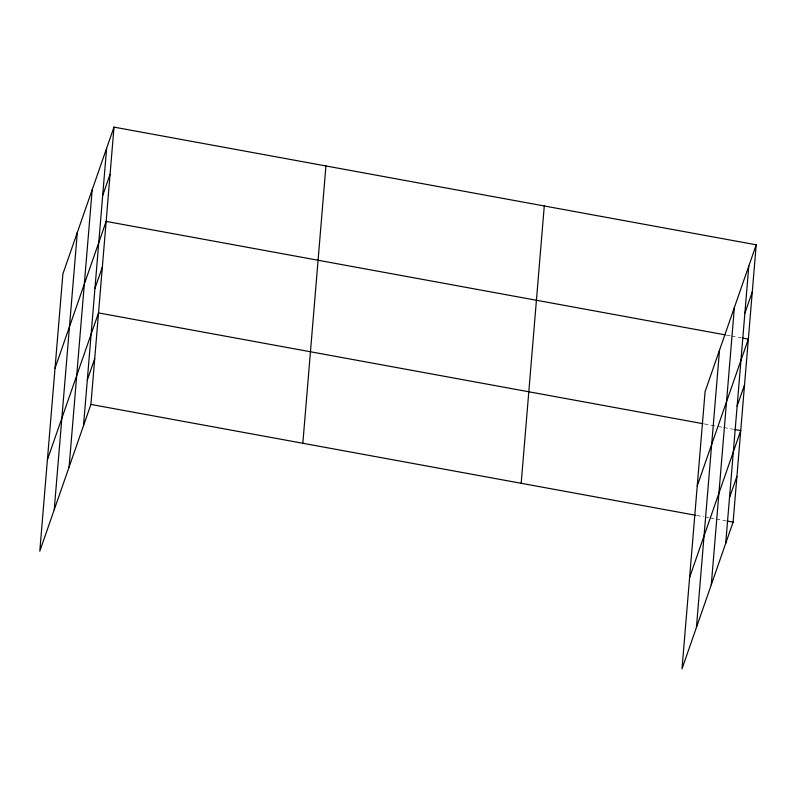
<?xml version="1.0" encoding="UTF-8"?>
<svg xmlns="http://www.w3.org/2000/svg" width="796" height="796" viewBox="0 0 796 796"><rect width="100%" height="100%" fill="white"/><g stroke="black" fill="none" stroke-linecap="round" stroke-linejoin="round"><path stroke-width="0.6" stroke-dasharray="3.98 2.98" d="M726.42 335.086L730.081 335.753M731.295 335.972L741.036 337.763M704.191 423.92L722.46 427.263M723.673 427.492L733.414 429.273M696.57 515.43L703.873 516.773M705.087 516.992L708.748 517.659M709.962 517.888L714.838 518.773M716.052 519.002L725.793 520.783"/><path stroke-width="1.19" d="M54.227 509.768L77.321 232.452M69.083 467.093L92.177 189.776M83.51 425.671L106.604 148.364M113.997 127.121L62.894 273.874L39.8 551.19L90.903 404.428L113.997 127.121L756.2 244.81L733.106 522.126L682.003 668.879L705.097 391.572L756.2 244.81M302.828 443.272L325.932 165.956M521.181 483.291L544.275 205.975M696.42 627.467L719.514 350.15M711.286 584.791L734.38 307.475M725.703 543.37L748.797 266.053M102.674 195.508L110.077 174.264M55.043 368.16L106.147 221.407L725.206 334.857M94.943 288.401L102.336 267.157M47.422 459.67L98.525 312.918L702.967 423.691M87.321 379.921L94.714 358.678M744.877 313.196L752.27 291.953M697.246 485.858L748.349 339.096L742.26 337.982M737.136 406.099L744.539 384.856M689.625 577.369L740.728 430.616L734.638 429.502M729.514 497.609L736.917 476.366M90.903 404.428L695.346 515.211M727.017 521.012L733.106 522.126"/></g></svg>
